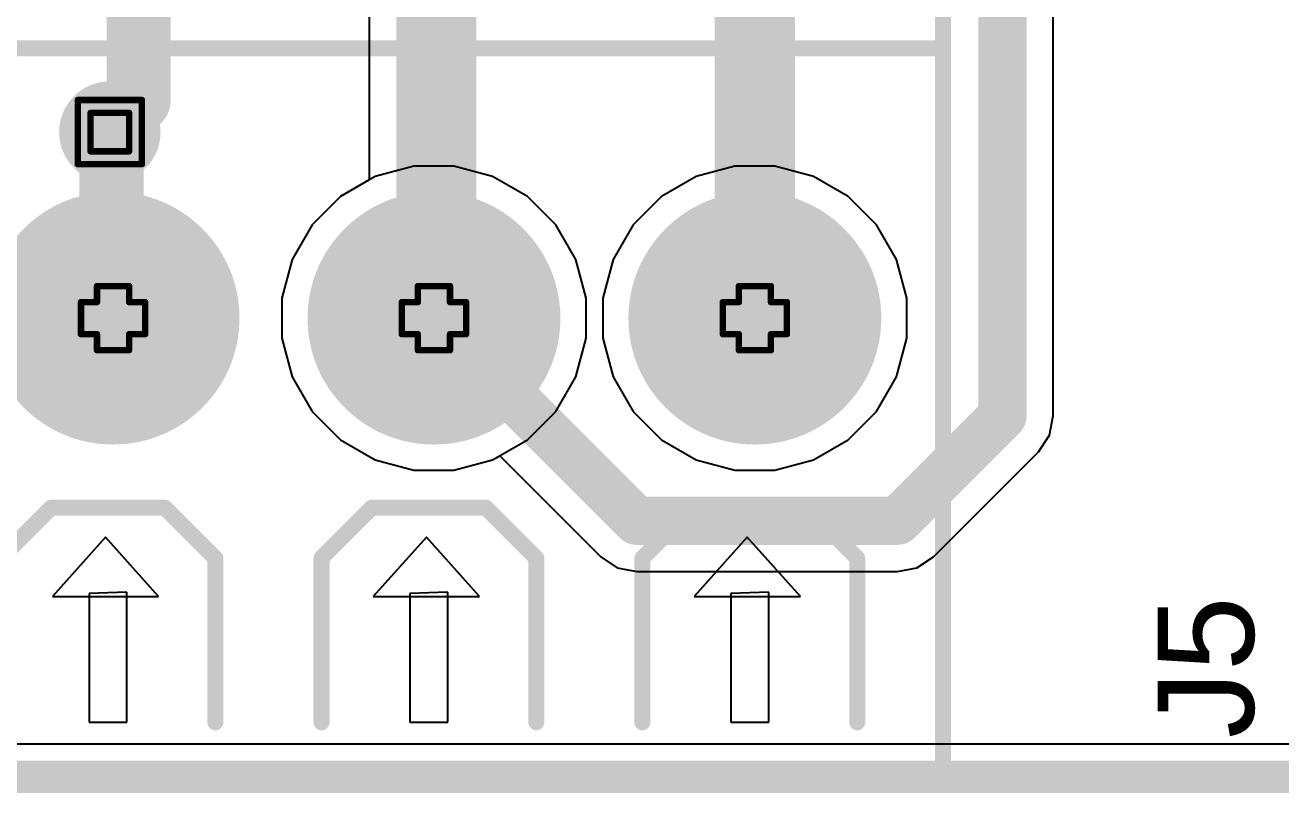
# Model space of a CAD drawing. Header units: inches. Extents: x -6 to 198, y 0 to 119.
# Drawn here: x 43.61 to 53.55, y -0.13 to 5.95 of the extents above; entities that cross this region are included whole.
import ezdxf

# ---------------------------------------------------------------- set-up
doc = ezdxf.new("R2010")
doc.units = ezdxf.units.IN
for name, color, linetype in [('Board Outline', 216, 'Continuous'), ('Bottom Layer', 5, 'Continuous'), ('Bottom Solder', 6, 'Continuous'), ('Drill Drawing', 1, 'Continuous'), ('Multi-Layer', 9, 'Continuous'), ('Pad Holes', 156, 'Continuous'), ('Top Layer', 1, 'Continuous'), ('Top Overlay', 2, 'Continuous'), ('Top Solder', 216, 'Continuous'), ('Via Holes', 16, 'Continuous')]:
    doc.layers.add(name, color=color, linetype=linetype)
doc.styles.add('Arial', font='', dxfattribs={"height": 0.2})
doc.styles.get('Arial').set_extended_font_data('Arial')

# ---------------------------------------------------------------- blocks, each defined once
blk = doc.blocks.new('MX128_2_54_04P_GN01_C__Y_A_83')
at = {"layer": 'Bottom Layer'}
h = blk.add_hatch(color=5, dxfattribs=at)
edge = h.paths.add_edge_path()
edge.add_arc((-1.27, 0), 0.95, 0, 360)
h = blk.add_hatch(color=5, dxfattribs=at)
edge = h.paths.add_edge_path()
edge.add_arc((1.27, 0), 0.95, 0, 360)
h = blk.add_hatch(color=5, dxfattribs=at)
edge = h.paths.add_edge_path()
edge.add_arc((3.81, 0), 0.95, 0, 360)
at = {"layer": 'Bottom Solder'}
h = blk.add_hatch(color=6, dxfattribs=at)
edge = h.paths.add_edge_path()
edge.add_arc((-1.27, 0), 1.0008, 0, 360)
h = blk.add_hatch(color=6, dxfattribs=at)
edge = h.paths.add_edge_path()
edge.add_arc((1.27, 0), 1.0008, 0, 360)
h = blk.add_hatch(color=6, dxfattribs=at)
edge = h.paths.add_edge_path()
edge.add_arc((3.81, 0), 1.0008, 0, 360)
at = {"layer": 'Multi-Layer'}
h = blk.add_hatch(color=9, dxfattribs=at)
edge = h.paths.add_edge_path()
edge.add_arc((-1.27, 0), 0.95, 0, 360)
h = blk.add_hatch(color=9, dxfattribs=at)
edge = h.paths.add_edge_path()
edge.add_arc((1.27, 0), 0.95, 0, 360)
h = blk.add_hatch(color=9, dxfattribs=at)
edge = h.paths.add_edge_path()
edge.add_arc((3.81, 0), 0.95, 0, 360)
at = {"layer": 'Pad Holes'}
h = blk.add_hatch(color=7, dxfattribs=at)
edge = h.paths.add_edge_path()
edge.add_arc((-1.27, 0), 0.65, 0, 360)
h = blk.add_hatch(color=7, dxfattribs=at)
edge = h.paths.add_edge_path()
edge.add_arc((1.27, 0), 0.65, 0, 360)
h = blk.add_hatch(color=7, dxfattribs=at)
edge = h.paths.add_edge_path()
edge.add_arc((3.81, 0), 0.65, 0, 360)
at = {"layer": 'Top Layer'}
h = blk.add_hatch(color=1, dxfattribs=at)
edge = h.paths.add_edge_path()
edge.add_arc((-1.27, 0), 0.95, 0, 360)
h = blk.add_hatch(color=1, dxfattribs=at)
edge = h.paths.add_edge_path()
edge.add_arc((1.27, 0), 0.95, 0, 360)
h = blk.add_hatch(color=1, dxfattribs=at)
edge = h.paths.add_edge_path()
edge.add_arc((3.81, 0), 0.95, 0, 360)
at = {"layer": 'Top Solder'}
h = blk.add_hatch(color=216, dxfattribs=at)
edge = h.paths.add_edge_path()
edge.add_arc((-1.27, 0), 1.0008, 0, 360)
h = blk.add_hatch(color=216, dxfattribs=at)
edge = h.paths.add_edge_path()
edge.add_arc((1.27, 0), 1.0008, 0, 360)
h = blk.add_hatch(color=216, dxfattribs=at)
edge = h.paths.add_edge_path()
edge.add_arc((3.81, 0), 1.0008, 0, 360)
at = {"layer": 'Top Overlay'}
for p, q in [((-1.33, -1.735), (-1.75, -2.205)), ((-0.91, -2.205), (-1.33, -1.735)), ((1.21, -1.735), (0.79, -2.205)), ((1.63, -2.205), (1.21, -1.735)), ((3.75, -1.735), (3.33, -2.205)), ((4.17, -2.205), (3.75, -1.735)), ((-1.16, -2.17), (-1.46, -2.18)), ((-1.46, -2.18), (-1.46, -3.2)), ((-1.16, -3.2), (-1.16, -2.17)), ((1.38, -2.17), (1.08, -2.18)), ((1.08, -2.18), (1.08, -3.2)), ((1.38, -3.2), (1.38, -2.17)), ((3.92, -2.17), (3.62, -2.18)), ((3.62, -2.18), (3.62, -3.2)), ((3.92, -3.2), (3.92, -2.17)), ((-1.75, -2.205), (-0.91, -2.205)), ((0.79, -2.205), (1.63, -2.205)), ((3.33, -2.205), (4.17, -2.205)), ((-1.46, -3.2), (-1.16, -3.2)), ((1.08, -3.2), (1.38, -3.2)), ((3.62, -3.2), (3.92, -3.2))]:
    blk.add_line(p, q, dxfattribs=at)
for points in [[(5.3, -3.6, 0.127, 0.127, 0), (5.3, 2.7, 0.127, 0.127, 0)], [(-5.3, 2.1355, 0.127, 0.127, 0), (5.3, 2.1355, 0.127, 0.127, 0)], [(-2.16, -1.9, 0.127, 0.127, 0), (-1.76, -1.5, 0.127, 0.127, 0)], [(-1.76, -1.5, 0.127, 0.127, 0), (-0.86, -1.5, 0.127, 0.127, 0)], [(-0.86, -1.5, 0.127, 0.127, 0), (-0.46, -1.9, 0.127, 0.127, 0)], [(0.38, -1.9, 0.127, 0.127, 0), (0.78, -1.5, 0.127, 0.127, 0)], [(0.78, -1.5, 0.127, 0.127, 0), (1.68, -1.5, 0.127, 0.127, 0)], [(1.68, -1.5, 0.127, 0.127, 0), (2.08, -1.9, 0.127, 0.127, 0)], [(2.92, -1.9, 0.127, 0.127, 0), (3.32, -1.5, 0.127, 0.127, 0)], [(3.32, -1.5, 0.127, 0.127, 0), (4.22, -1.5, 0.127, 0.127, 0)], [(4.22, -1.5, 0.127, 0.127, 0), (4.62, -1.9, 0.127, 0.127, 0)], [(-0.46, -3.2, 0.127, 0.127, 0), (-0.46, -1.9, 0.127, 0.127, 0)], [(0.38, -3.2, 0.127, 0.127, 0), (0.38, -1.9, 0.127, 0.127, 0)], [(2.08, -3.2, 0.127, 0.127, 0), (2.08, -1.9, 0.127, 0.127, 0)], [(2.92, -3.2, 0.127, 0.127, 0), (2.92, -1.9, 0.127, 0.127, 0)], [(4.62, -3.2, 0.127, 0.127, 0), (4.62, -1.9, 0.127, 0.127, 0)], [(-5.3, -3.6, 0.127, 0.127, 0), (5.3, -3.6, 0.127, 0.127, 0)]]:
    blk.add_lwpolyline(points, format="xyseb", dxfattribs=at)
for points in [[(5.2682, 2.1355, 0.0635, 0.0635, 1), (5.3317, 2.1355, 0.0635, 0.0635, 1)], [(-1.7918, -1.5, 0.0635, 0.0635, 1), (-1.7283, -1.5, 0.0635, 0.0635, 1)], [(-1.7918, -1.5, 0.0635, 0.0635, 1), (-1.7283, -1.5, 0.0635, 0.0635, 1)], [(-0.8917, -1.5, 0.0635, 0.0635, 1), (-0.8282, -1.5, 0.0635, 0.0635, 1)], [(-0.8917, -1.5, 0.0635, 0.0635, 1), (-0.8282, -1.5, 0.0635, 0.0635, 1)], [(0.7482, -1.5, 0.0635, 0.0635, 1), (0.8117, -1.5, 0.0635, 0.0635, 1)], [(0.7482, -1.5, 0.0635, 0.0635, 1), (0.8117, -1.5, 0.0635, 0.0635, 1)], [(1.6483, -1.5, 0.0635, 0.0635, 1), (1.7118, -1.5, 0.0635, 0.0635, 1)], [(1.6483, -1.5, 0.0635, 0.0635, 1), (1.7118, -1.5, 0.0635, 0.0635, 1)], [(3.2882, -1.5, 0.0635, 0.0635, 1), (3.3517, -1.5, 0.0635, 0.0635, 1)], [(3.2882, -1.5, 0.0635, 0.0635, 1), (3.3517, -1.5, 0.0635, 0.0635, 1)], [(4.1883, -1.5, 0.0635, 0.0635, 1), (4.2518, -1.5, 0.0635, 0.0635, 1)], [(4.1883, -1.5, 0.0635, 0.0635, 1), (4.2518, -1.5, 0.0635, 0.0635, 1)], [(-0.4917, -1.9, 0.0635, 0.0635, 1), (-0.4282, -1.9, 0.0635, 0.0635, 1)], [(-0.4917, -1.9, 0.0635, 0.0635, 1), (-0.4282, -1.9, 0.0635, 0.0635, 1)], [(0.3483, -1.9, 0.0635, 0.0635, 1), (0.4118, -1.9, 0.0635, 0.0635, 1)], [(0.3483, -1.9, 0.0635, 0.0635, 1), (0.4118, -1.9, 0.0635, 0.0635, 1)], [(2.0483, -1.9, 0.0635, 0.0635, 1), (2.1118, -1.9, 0.0635, 0.0635, 1)], [(2.0483, -1.9, 0.0635, 0.0635, 1), (2.1118, -1.9, 0.0635, 0.0635, 1)], [(2.8883, -1.9, 0.0635, 0.0635, 1), (2.9518, -1.9, 0.0635, 0.0635, 1)], [(2.8883, -1.9, 0.0635, 0.0635, 1), (2.9518, -1.9, 0.0635, 0.0635, 1)], [(4.5883, -1.9, 0.0635, 0.0635, 1), (4.6518, -1.9, 0.0635, 0.0635, 1)], [(4.5883, -1.9, 0.0635, 0.0635, 1), (4.6518, -1.9, 0.0635, 0.0635, 1)], [(-0.4917, -3.2, 0.0635, 0.0635, 1), (-0.4282, -3.2, 0.0635, 0.0635, 1)], [(0.3483, -3.2, 0.0635, 0.0635, 1), (0.4118, -3.2, 0.0635, 0.0635, 1)], [(2.0483, -3.2, 0.0635, 0.0635, 1), (2.1118, -3.2, 0.0635, 0.0635, 1)], [(2.8883, -3.2, 0.0635, 0.0635, 1), (2.9518, -3.2, 0.0635, 0.0635, 1)], [(4.5883, -3.2, 0.0635, 0.0635, 1), (4.6518, -3.2, 0.0635, 0.0635, 1)], [(5.2682, -3.6, 0.0635, 0.0635, 1), (5.3317, -3.6, 0.0635, 0.0635, 1)], [(5.2682, -3.6, 0.0635, 0.0635, 1), (5.3317, -3.6, 0.0635, 0.0635, 1)]]:
    blk.add_lwpolyline(points, format="xyseb", close=True, dxfattribs=at)

msp = doc.modelspace()

# ---------------------------------------------------------------- hatches: boundary and pattern name
at = {"layer": 'Bottom Layer'}
h = msp.add_hatch(color=5, dxfattribs=at)
edge = h.paths.add_edge_path()
edge.add_arc((44.2849, 5.1054), 0.3, 0, 360)
at = {"layer": 'Bottom Solder'}
h = msp.add_hatch(color=6, dxfattribs=at)
edge = h.paths.add_edge_path()
edge.add_arc((44.2849, 5.1054), 0.4016, 0, 360)
at = {"layer": 'Top Layer'}
h = msp.add_hatch(color=1, dxfattribs=at)
edge = h.paths.add_edge_path()
edge.add_arc((44.2849, 5.1054), 0.3, 0, 360)
at = {"layer": 'Top Solder'}
h = msp.add_hatch(color=216, dxfattribs=at)
edge = h.paths.add_edge_path()
edge.add_arc((44.2849, 5.1054), 0.4016, 0, 360)
at = {"layer": 'Via Holes'}
h = msp.add_hatch(color=7, dxfattribs=at)
edge = h.paths.add_edge_path()
edge.add_arc((44.2849, 5.1054), 0.15, 0, 360)

# ---------------------------------------------------------------- linework, layer by layer
at = {"layer": 'Board Outline'}
msp.add_lwpolyline([(0, 0, 0.254, 0.254, 0), (70, 0, 0.254, 0.254, 0)], format="xyseb", dxfattribs=at)
at = {"layer": 'Bottom Layer'}
for p, q in [((46.6918, 4.8362), (46.3856, 4.7541)), ((47.0088, 4.8362), (46.6918, 4.8362)), ((47.315, 4.7541), (47.0088, 4.8362)), ((49.2318, 4.8362), (48.9256, 4.7541)), ((49.5488, 4.8362), (49.2318, 4.8362)), ((49.855, 4.7541), (49.5488, 4.8362)), ((46.3856, 4.7541), (46.111, 4.5956)), ((47.5896, 4.5956), (47.315, 4.7541)), ((48.9256, 4.7541), (48.651, 4.5956)), ((50.1296, 4.5956), (49.855, 4.7541)), ((46.111, 4.5956), (45.8869, 4.3715)), ((47.8137, 4.3715), (47.5896, 4.5956)), ((48.651, 4.5956), (48.4269, 4.3715)), ((50.3537, 4.3715), (50.1296, 4.5956)), ((45.8869, 4.3715), (45.7284, 4.0969)), ((47.9722, 4.0969), (47.8137, 4.3715)), ((48.4269, 4.3715), (48.2684, 4.0969)), ((50.5122, 4.0969), (50.3537, 4.3715)), ((45.7284, 4.0969), (45.6463, 3.7907)), ((48.0543, 3.7907), (47.9722, 4.0969)), ((48.2684, 4.0969), (48.1863, 3.7907)), ((50.5943, 3.7907), (50.5122, 4.0969)), ((45.6463, 3.7907), (45.6463, 3.4737)), ((48.0543, 3.4737), (48.0543, 3.7907)), ((48.1863, 3.7907), (48.1863, 3.4737)), ((50.5943, 3.4737), (50.5943, 3.7907)), ((45.6463, 3.4737), (45.7284, 3.1675)), ((47.9722, 3.1675), (48.0543, 3.4737)), ((48.1863, 3.4737), (48.2684, 3.1675)), ((50.5122, 3.1675), (50.5943, 3.4737)), ((45.7284, 3.1675), (45.8869, 2.8929)), ((47.8137, 2.8929), (47.9722, 3.1675)), ((48.2684, 3.1675), (48.4269, 2.8929)), ((50.3537, 2.8929), (50.5122, 3.1675)), ((45.8869, 2.8929), (46.111, 2.6688)), ((47.5896, 2.6688), (47.8137, 2.8929)), ((48.4269, 2.8929), (48.651, 2.6688)), ((50.1296, 2.6688), (50.3537, 2.8929)), ((46.111, 2.6688), (46.3856, 2.5103)), ((47.315, 2.5103), (47.5896, 2.6688)), ((48.651, 2.6688), (48.9256, 2.5103)), ((49.855, 2.5103), (50.1296, 2.6688)), ((46.3856, 2.5103), (46.6918, 2.4282)), ((47.0088, 2.4282), (47.315, 2.5103)), ((48.9256, 2.5103), (49.2318, 2.4282)), ((49.5488, 2.4282), (49.855, 2.5103)), ((46.6918, 2.4282), (47.0088, 2.4282)), ((49.2318, 2.4282), (49.5488, 2.4282)), ((65.729, 0.259), (4.271, 0.259))]:
    msp.add_line(p, q, dxfattribs=at)
at = {"layer": 'Drill Drawing'}
for points in [[(44.0309, 5.3594, 0.0508, 0.0508, 0), (44.5389, 5.3594, 0.0508, 0.0508, 0)], [(44.0309, 4.8514, 0.0508, 0.0508, 0), (44.0309, 5.3594, 0.0508, 0.0508, 0)], [(44.5389, 4.8514, 0.0508, 0.0508, 0), (44.5389, 5.3594, 0.0508, 0.0508, 0)], [(44.1325, 5.2578, 0.0508, 0.0508, 0), (44.4373, 5.2578, 0.0508, 0.0508, 0)], [(44.1325, 4.953, 0.0508, 0.0508, 0), (44.1325, 5.2578, 0.0508, 0.0508, 0)], [(44.4373, 4.953, 0.0508, 0.0508, 0), (44.4373, 5.2578, 0.0508, 0.0508, 0)], [(44.1325, 4.953, 0.0508, 0.0508, 0), (44.4373, 4.953, 0.0508, 0.0508, 0)], [(44.0309, 4.8514, 0.0508, 0.0508, 0), (44.5389, 4.8514, 0.0508, 0.0508, 0)], [(44.1833, 3.7592, 0.0508, 0.0508, 0), (44.1833, 3.8862, 0.0508, 0.0508, 0)], [(44.1833, 3.8862, 0.0508, 0.0508, 0), (44.4373, 3.8862, 0.0508, 0.0508, 0)], [(44.4373, 3.7592, 0.0508, 0.0508, 0), (44.4373, 3.8862, 0.0508, 0.0508, 0)], [(46.7233, 3.7592, 0.0508, 0.0508, 0), (46.7233, 3.8862, 0.0508, 0.0508, 0)], [(46.7233, 3.8862, 0.0508, 0.0508, 0), (46.9773, 3.8862, 0.0508, 0.0508, 0)], [(46.9773, 3.7592, 0.0508, 0.0508, 0), (46.9773, 3.8862, 0.0508, 0.0508, 0)], [(49.2633, 3.7592, 0.0508, 0.0508, 0), (49.2633, 3.8862, 0.0508, 0.0508, 0)], [(49.2633, 3.8862, 0.0508, 0.0508, 0), (49.5173, 3.8862, 0.0508, 0.0508, 0)], [(49.5173, 3.7592, 0.0508, 0.0508, 0), (49.5173, 3.8862, 0.0508, 0.0508, 0)], [(44.0563, 3.5052, 0.0508, 0.0508, 0), (44.0563, 3.7592, 0.0508, 0.0508, 0)], [(44.0563, 3.7592, 0.0508, 0.0508, 0), (44.1833, 3.7592, 0.0508, 0.0508, 0)], [(44.4373, 3.7592, 0.0508, 0.0508, 0), (44.5643, 3.7592, 0.0508, 0.0508, 0)], [(44.5643, 3.5052, 0.0508, 0.0508, 0), (44.5643, 3.7592, 0.0508, 0.0508, 0)], [(46.5963, 3.5052, 0.0508, 0.0508, 0), (46.5963, 3.7592, 0.0508, 0.0508, 0)], [(46.5963, 3.7592, 0.0508, 0.0508, 0), (46.7233, 3.7592, 0.0508, 0.0508, 0)], [(46.9773, 3.7592, 0.0508, 0.0508, 0), (47.1043, 3.7592, 0.0508, 0.0508, 0)], [(47.1043, 3.5052, 0.0508, 0.0508, 0), (47.1043, 3.7592, 0.0508, 0.0508, 0)], [(49.1363, 3.5052, 0.0508, 0.0508, 0), (49.1363, 3.7592, 0.0508, 0.0508, 0)], [(49.1363, 3.7592, 0.0508, 0.0508, 0), (49.2633, 3.7592, 0.0508, 0.0508, 0)], [(49.5173, 3.7592, 0.0508, 0.0508, 0), (49.6443, 3.7592, 0.0508, 0.0508, 0)], [(49.6443, 3.5052, 0.0508, 0.0508, 0), (49.6443, 3.7592, 0.0508, 0.0508, 0)], [(44.0563, 3.5052, 0.0508, 0.0508, 0), (44.1833, 3.5052, 0.0508, 0.0508, 0)], [(44.1833, 3.3782, 0.0508, 0.0508, 0), (44.1833, 3.5052, 0.0508, 0.0508, 0)], [(44.4373, 3.5052, 0.0508, 0.0508, 0), (44.5643, 3.5052, 0.0508, 0.0508, 0)], [(44.4373, 3.3782, 0.0508, 0.0508, 0), (44.4373, 3.5052, 0.0508, 0.0508, 0)], [(46.5963, 3.5052, 0.0508, 0.0508, 0), (46.7233, 3.5052, 0.0508, 0.0508, 0)], [(46.7233, 3.3782, 0.0508, 0.0508, 0), (46.7233, 3.5052, 0.0508, 0.0508, 0)], [(46.9773, 3.5052, 0.0508, 0.0508, 0), (47.1043, 3.5052, 0.0508, 0.0508, 0)], [(46.9773, 3.3782, 0.0508, 0.0508, 0), (46.9773, 3.5052, 0.0508, 0.0508, 0)], [(49.1363, 3.5052, 0.0508, 0.0508, 0), (49.2633, 3.5052, 0.0508, 0.0508, 0)], [(49.2633, 3.3782, 0.0508, 0.0508, 0), (49.2633, 3.5052, 0.0508, 0.0508, 0)], [(49.5173, 3.5052, 0.0508, 0.0508, 0), (49.6443, 3.5052, 0.0508, 0.0508, 0)], [(49.5173, 3.3782, 0.0508, 0.0508, 0), (49.5173, 3.5052, 0.0508, 0.0508, 0)], [(44.1833, 3.3782, 0.0508, 0.0508, 0), (44.4373, 3.3782, 0.0508, 0.0508, 0)], [(46.7233, 3.3782, 0.0508, 0.0508, 0), (46.9773, 3.3782, 0.0508, 0.0508, 0)], [(49.2633, 3.3782, 0.0508, 0.0508, 0), (49.5173, 3.3782, 0.0508, 0.0508, 0)]]:
    msp.add_lwpolyline(points, format="xyseb", dxfattribs=at)
for points in [[(44.0182, 5.3594, 0.0254, 0.0254, 1), (44.0436, 5.3594, 0.0254, 0.0254, 1)], [(44.0182, 5.3594, 0.0254, 0.0254, 1), (44.0436, 5.3594, 0.0254, 0.0254, 1)], [(44.5262, 5.3594, 0.0254, 0.0254, 1), (44.5516, 5.3594, 0.0254, 0.0254, 1)], [(44.5262, 5.3594, 0.0254, 0.0254, 1), (44.5516, 5.3594, 0.0254, 0.0254, 1)], [(44.1198, 5.2578, 0.0254, 0.0254, 1), (44.1452, 5.2578, 0.0254, 0.0254, 1)], [(44.1198, 5.2578, 0.0254, 0.0254, 1), (44.1452, 5.2578, 0.0254, 0.0254, 1)], [(44.4246, 5.2578, 0.0254, 0.0254, 1), (44.45, 5.2578, 0.0254, 0.0254, 1)], [(44.4246, 5.2578, 0.0254, 0.0254, 1), (44.45, 5.2578, 0.0254, 0.0254, 1)], [(44.1198, 4.953, 0.0254, 0.0254, 1), (44.1452, 4.953, 0.0254, 0.0254, 1)], [(44.1198, 4.953, 0.0254, 0.0254, 1), (44.1452, 4.953, 0.0254, 0.0254, 1)], [(44.4246, 4.953, 0.0254, 0.0254, 1), (44.45, 4.953, 0.0254, 0.0254, 1)], [(44.4246, 4.953, 0.0254, 0.0254, 1), (44.45, 4.953, 0.0254, 0.0254, 1)], [(44.0182, 4.8514, 0.0254, 0.0254, 1), (44.0436, 4.8514, 0.0254, 0.0254, 1)], [(44.0182, 4.8514, 0.0254, 0.0254, 1), (44.0436, 4.8514, 0.0254, 0.0254, 1)], [(44.5262, 4.8514, 0.0254, 0.0254, 1), (44.5516, 4.8514, 0.0254, 0.0254, 1)], [(44.5262, 4.8514, 0.0254, 0.0254, 1), (44.5516, 4.8514, 0.0254, 0.0254, 1)], [(44.1706, 3.8862, 0.0254, 0.0254, 1), (44.196, 3.8862, 0.0254, 0.0254, 1)], [(44.1706, 3.8862, 0.0254, 0.0254, 1), (44.196, 3.8862, 0.0254, 0.0254, 1)], [(44.4246, 3.8862, 0.0254, 0.0254, 1), (44.45, 3.8862, 0.0254, 0.0254, 1)], [(44.4246, 3.8862, 0.0254, 0.0254, 1), (44.45, 3.8862, 0.0254, 0.0254, 1)], [(46.7106, 3.8862, 0.0254, 0.0254, 1), (46.736, 3.8862, 0.0254, 0.0254, 1)], [(46.7106, 3.8862, 0.0254, 0.0254, 1), (46.736, 3.8862, 0.0254, 0.0254, 1)], [(46.9646, 3.8862, 0.0254, 0.0254, 1), (46.99, 3.8862, 0.0254, 0.0254, 1)], [(46.9646, 3.8862, 0.0254, 0.0254, 1), (46.99, 3.8862, 0.0254, 0.0254, 1)], [(49.2506, 3.8862, 0.0254, 0.0254, 1), (49.276, 3.8862, 0.0254, 0.0254, 1)], [(49.2506, 3.8862, 0.0254, 0.0254, 1), (49.276, 3.8862, 0.0254, 0.0254, 1)], [(49.5046, 3.8862, 0.0254, 0.0254, 1), (49.53, 3.8862, 0.0254, 0.0254, 1)], [(49.5046, 3.8862, 0.0254, 0.0254, 1), (49.53, 3.8862, 0.0254, 0.0254, 1)], [(44.0436, 3.7592, 0.0254, 0.0254, 1), (44.069, 3.7592, 0.0254, 0.0254, 1)], [(44.0436, 3.7592, 0.0254, 0.0254, 1), (44.069, 3.7592, 0.0254, 0.0254, 1)], [(44.1706, 3.7592, 0.0254, 0.0254, 1), (44.196, 3.7592, 0.0254, 0.0254, 1)], [(44.1706, 3.7592, 0.0254, 0.0254, 1), (44.196, 3.7592, 0.0254, 0.0254, 1)], [(44.4246, 3.7592, 0.0254, 0.0254, 1), (44.45, 3.7592, 0.0254, 0.0254, 1)], [(44.4246, 3.7592, 0.0254, 0.0254, 1), (44.45, 3.7592, 0.0254, 0.0254, 1)], [(44.5516, 3.7592, 0.0254, 0.0254, 1), (44.577, 3.7592, 0.0254, 0.0254, 1)], [(44.5516, 3.7592, 0.0254, 0.0254, 1), (44.577, 3.7592, 0.0254, 0.0254, 1)], [(46.5836, 3.7592, 0.0254, 0.0254, 1), (46.609, 3.7592, 0.0254, 0.0254, 1)], [(46.5836, 3.7592, 0.0254, 0.0254, 1), (46.609, 3.7592, 0.0254, 0.0254, 1)], [(46.7106, 3.7592, 0.0254, 0.0254, 1), (46.736, 3.7592, 0.0254, 0.0254, 1)], [(46.7106, 3.7592, 0.0254, 0.0254, 1), (46.736, 3.7592, 0.0254, 0.0254, 1)], [(46.9646, 3.7592, 0.0254, 0.0254, 1), (46.99, 3.7592, 0.0254, 0.0254, 1)], [(46.9646, 3.7592, 0.0254, 0.0254, 1), (46.99, 3.7592, 0.0254, 0.0254, 1)], [(47.0916, 3.7592, 0.0254, 0.0254, 1), (47.117, 3.7592, 0.0254, 0.0254, 1)], [(47.0916, 3.7592, 0.0254, 0.0254, 1), (47.117, 3.7592, 0.0254, 0.0254, 1)], [(49.1236, 3.7592, 0.0254, 0.0254, 1), (49.149, 3.7592, 0.0254, 0.0254, 1)], [(49.1236, 3.7592, 0.0254, 0.0254, 1), (49.149, 3.7592, 0.0254, 0.0254, 1)], [(49.2506, 3.7592, 0.0254, 0.0254, 1), (49.276, 3.7592, 0.0254, 0.0254, 1)], [(49.2506, 3.7592, 0.0254, 0.0254, 1), (49.276, 3.7592, 0.0254, 0.0254, 1)], [(49.5046, 3.7592, 0.0254, 0.0254, 1), (49.53, 3.7592, 0.0254, 0.0254, 1)], [(49.5046, 3.7592, 0.0254, 0.0254, 1), (49.53, 3.7592, 0.0254, 0.0254, 1)], [(49.6316, 3.7592, 0.0254, 0.0254, 1), (49.657, 3.7592, 0.0254, 0.0254, 1)], [(49.6316, 3.7592, 0.0254, 0.0254, 1), (49.657, 3.7592, 0.0254, 0.0254, 1)], [(44.0436, 3.5052, 0.0254, 0.0254, 1), (44.069, 3.5052, 0.0254, 0.0254, 1)], [(44.0436, 3.5052, 0.0254, 0.0254, 1), (44.069, 3.5052, 0.0254, 0.0254, 1)], [(44.1706, 3.5052, 0.0254, 0.0254, 1), (44.196, 3.5052, 0.0254, 0.0254, 1)], [(44.1706, 3.5052, 0.0254, 0.0254, 1), (44.196, 3.5052, 0.0254, 0.0254, 1)], [(44.4246, 3.5052, 0.0254, 0.0254, 1), (44.45, 3.5052, 0.0254, 0.0254, 1)], [(44.4246, 3.5052, 0.0254, 0.0254, 1), (44.45, 3.5052, 0.0254, 0.0254, 1)], [(44.5516, 3.5052, 0.0254, 0.0254, 1), (44.577, 3.5052, 0.0254, 0.0254, 1)], [(44.5516, 3.5052, 0.0254, 0.0254, 1), (44.577, 3.5052, 0.0254, 0.0254, 1)], [(46.5836, 3.5052, 0.0254, 0.0254, 1), (46.609, 3.5052, 0.0254, 0.0254, 1)], [(46.5836, 3.5052, 0.0254, 0.0254, 1), (46.609, 3.5052, 0.0254, 0.0254, 1)], [(46.7106, 3.5052, 0.0254, 0.0254, 1), (46.736, 3.5052, 0.0254, 0.0254, 1)], [(46.7106, 3.5052, 0.0254, 0.0254, 1), (46.736, 3.5052, 0.0254, 0.0254, 1)], [(46.9646, 3.5052, 0.0254, 0.0254, 1), (46.99, 3.5052, 0.0254, 0.0254, 1)], [(46.9646, 3.5052, 0.0254, 0.0254, 1), (46.99, 3.5052, 0.0254, 0.0254, 1)], [(47.0916, 3.5052, 0.0254, 0.0254, 1), (47.117, 3.5052, 0.0254, 0.0254, 1)], [(47.0916, 3.5052, 0.0254, 0.0254, 1), (47.117, 3.5052, 0.0254, 0.0254, 1)], [(49.1236, 3.5052, 0.0254, 0.0254, 1), (49.149, 3.5052, 0.0254, 0.0254, 1)], [(49.1236, 3.5052, 0.0254, 0.0254, 1), (49.149, 3.5052, 0.0254, 0.0254, 1)], [(49.2506, 3.5052, 0.0254, 0.0254, 1), (49.276, 3.5052, 0.0254, 0.0254, 1)], [(49.2506, 3.5052, 0.0254, 0.0254, 1), (49.276, 3.5052, 0.0254, 0.0254, 1)], [(49.5046, 3.5052, 0.0254, 0.0254, 1), (49.53, 3.5052, 0.0254, 0.0254, 1)], [(49.5046, 3.5052, 0.0254, 0.0254, 1), (49.53, 3.5052, 0.0254, 0.0254, 1)], [(49.6316, 3.5052, 0.0254, 0.0254, 1), (49.657, 3.5052, 0.0254, 0.0254, 1)], [(49.6316, 3.5052, 0.0254, 0.0254, 1), (49.657, 3.5052, 0.0254, 0.0254, 1)], [(44.1706, 3.3782, 0.0254, 0.0254, 1), (44.196, 3.3782, 0.0254, 0.0254, 1)], [(44.1706, 3.3782, 0.0254, 0.0254, 1), (44.196, 3.3782, 0.0254, 0.0254, 1)], [(44.4246, 3.3782, 0.0254, 0.0254, 1), (44.45, 3.3782, 0.0254, 0.0254, 1)], [(44.4246, 3.3782, 0.0254, 0.0254, 1), (44.45, 3.3782, 0.0254, 0.0254, 1)], [(46.7106, 3.3782, 0.0254, 0.0254, 1), (46.736, 3.3782, 0.0254, 0.0254, 1)], [(46.7106, 3.3782, 0.0254, 0.0254, 1), (46.736, 3.3782, 0.0254, 0.0254, 1)], [(46.9646, 3.3782, 0.0254, 0.0254, 1), (46.99, 3.3782, 0.0254, 0.0254, 1)], [(46.9646, 3.3782, 0.0254, 0.0254, 1), (46.99, 3.3782, 0.0254, 0.0254, 1)], [(49.2506, 3.3782, 0.0254, 0.0254, 1), (49.276, 3.3782, 0.0254, 0.0254, 1)], [(49.2506, 3.3782, 0.0254, 0.0254, 1), (49.276, 3.3782, 0.0254, 0.0254, 1)], [(49.5046, 3.3782, 0.0254, 0.0254, 1), (49.53, 3.3782, 0.0254, 0.0254, 1)], [(49.5046, 3.3782, 0.0254, 0.0254, 1), (49.53, 3.3782, 0.0254, 0.0254, 1)]]:
    msp.add_lwpolyline(points, format="xyseb", close=True, dxfattribs=at)
at = {"layer": 'Top Layer'}
for p, q in [((51.7521, 2.8581), (51.7521, 6.6946)), ((46.3384, 6.6196), (46.3384, 4.7269)), ((46.3384, 4.7269), (46.111, 4.5956)), ((46.111, 4.5956), (45.8869, 4.3715)), ((45.8869, 4.3715), (45.7284, 4.0969)), ((45.7284, 4.0969), (45.6463, 3.7907)), ((45.6463, 3.7907), (45.6463, 3.4737)), ((45.6463, 3.4737), (45.7284, 3.1675)), ((45.7284, 3.1675), (45.8869, 2.8929)), ((45.8869, 2.8929), (46.111, 2.6688)), ((51.7215, 2.7045), (51.7521, 2.8581)), ((51.6345, 2.5743), (51.7215, 2.7045)), ((46.111, 2.6688), (46.3856, 2.5103)), ((46.3856, 2.5103), (46.6918, 2.4282)), ((47.0088, 2.4282), (47.315, 2.5103)), ((47.315, 2.5103), (47.3718, 2.543)), ((47.3718, 2.543), (48.1714, 1.7435)), ((50.8037, 1.7435), (51.6345, 2.5743)), ((46.6918, 2.4282), (47.0088, 2.4282)), ((48.1714, 1.7435), (48.3016, 1.6564)), ((50.6735, 1.6564), (50.8037, 1.7435)), ((48.3016, 1.6564), (48.4552, 1.6259)), ((48.4552, 1.6259), (50.5198, 1.6259)), ((50.5198, 1.6259), (50.6735, 1.6564)), ((65.729, 0.259), (4.271, 0.259))]:
    msp.add_line(p, q, dxfattribs=at)
for points in [[(49.3903, 3.6322, 0.635, 0.635, 0), (49.3903, 7.366, 0.635, 0.635, 0)], [(44.5133, 5.3587, 0.508, 0.508, 0), (44.5133, 7.366, 0.508, 0.508, 0)], [(46.8693, 3.6513, 0.635, 0.635, 0), (46.8693, 6.7856, 0.635, 0.635, 0)], [(51.3506, 2.8581, 0.381, 0.381, 0), (51.3506, 6.6946, 0.381, 0.381, 0)], [(44.2849, 5.1303, 0.508, 0.508, 0), (44.5133, 5.3587, 0.508, 0.508, 0)], [(44.2849, 5.1054, 0.508, 0.508, 0), (44.2849, 5.1303, 0.508, 0.508, 0)], [(44.2849, 5.1054, 0.508, 0.508, 0), (44.2976, 5.0927, 0.508, 0.508, 0)], [(44.2976, 3.6449, 0.508, 0.508, 0), (44.2976, 5.0927, 0.508, 0.508, 0)], [(44.2976, 3.6449, 0.508, 0.508, 0), (44.3103, 3.6322, 0.508, 0.508, 0)], [(46.8503, 3.6322, 0.635, 0.635, 0), (46.8693, 3.6513, 0.635, 0.635, 0)], [(46.8503, 3.6322, 0.381, 0.381, 0), (48.4552, 2.0273, 0.381, 0.381, 0)], [(50.5198, 2.0273, 0.381, 0.381, 0), (51.3506, 2.8581, 0.381, 0.381, 0)], [(48.4552, 2.0273, 0.381, 0.381, 0), (50.5198, 2.0273, 0.381, 0.381, 0)]]:
    msp.add_lwpolyline(points, format="xyseb", dxfattribs=at)
for points in [[(44.3863, 5.3587, 0.254, 0.254, 1), (44.6403, 5.3587, 0.254, 0.254, 1)], [(44.3863, 5.3587, 0.254, 0.254, 1), (44.6403, 5.3587, 0.254, 0.254, 1)], [(44.1579, 5.1303, 0.254, 0.254, 1), (44.4119, 5.1303, 0.254, 0.254, 1)], [(44.1579, 5.1303, 0.254, 0.254, 1), (44.4119, 5.1303, 0.254, 0.254, 1)], [(44.1579, 5.1054, 0.254, 0.254, 1), (44.4119, 5.1054, 0.254, 0.254, 1)], [(44.1579, 5.1054, 0.254, 0.254, 1), (44.4119, 5.1054, 0.254, 0.254, 1)], [(44.1706, 5.0927, 0.254, 0.254, 1), (44.4246, 5.0927, 0.254, 0.254, 1)], [(44.1706, 5.0927, 0.254, 0.254, 1), (44.4246, 5.0927, 0.254, 0.254, 1)], [(44.1706, 3.6449, 0.254, 0.254, 1), (44.4246, 3.6449, 0.254, 0.254, 1)], [(44.1706, 3.6449, 0.254, 0.254, 1), (44.4246, 3.6449, 0.254, 0.254, 1)], [(44.1833, 3.6322, 0.254, 0.254, 1), (44.4373, 3.6322, 0.254, 0.254, 1)], [(46.6915, 3.6322, 0.3175, 0.3175, 1), (47.009, 3.6322, 0.3175, 0.3175, 1)], [(46.7106, 3.6513, 0.3175, 0.3175, 1), (47.0281, 3.6513, 0.3175, 0.3175, 1)], [(46.7106, 3.6513, 0.3175, 0.3175, 1), (47.0281, 3.6513, 0.3175, 0.3175, 1)], [(49.2315, 3.6322, 0.3175, 0.3175, 1), (49.549, 3.6322, 0.3175, 0.3175, 1)], [(46.755, 3.6322, 0.1905, 0.1905, 1), (46.9455, 3.6322, 0.1905, 0.1905, 1)], [(51.2554, 2.8581, 0.1905, 0.1905, 1), (51.4459, 2.8581, 0.1905, 0.1905, 1)], [(51.2554, 2.8581, 0.1905, 0.1905, 1), (51.4459, 2.8581, 0.1905, 0.1905, 1)], [(48.3599, 2.0273, 0.1905, 0.1905, 1), (48.5504, 2.0273, 0.1905, 0.1905, 1)], [(48.3599, 2.0273, 0.1905, 0.1905, 1), (48.5504, 2.0273, 0.1905, 0.1905, 1)], [(50.4246, 2.0273, 0.1905, 0.1905, 1), (50.6151, 2.0273, 0.1905, 0.1905, 1)], [(50.4246, 2.0273, 0.1905, 0.1905, 1), (50.6151, 2.0273, 0.1905, 0.1905, 1)]]:
    msp.add_lwpolyline(points, format="xyseb", close=True, dxfattribs=at)

# ---------------------------------------------------------------- block references
msp.add_blockref('MX128_2_54_04P_GN01_C__Y_A_83', (45.5803, 3.6322))

# ---------------------------------------------------------------- texts
at = {"layer": 'Top Overlay', "style": 'Arial'}
msp.add_text('J5', height=0.762, rotation=90, dxfattribs=at).set_placement((53.3399, 0.305))

doc.saveas('drawing.dxf')
